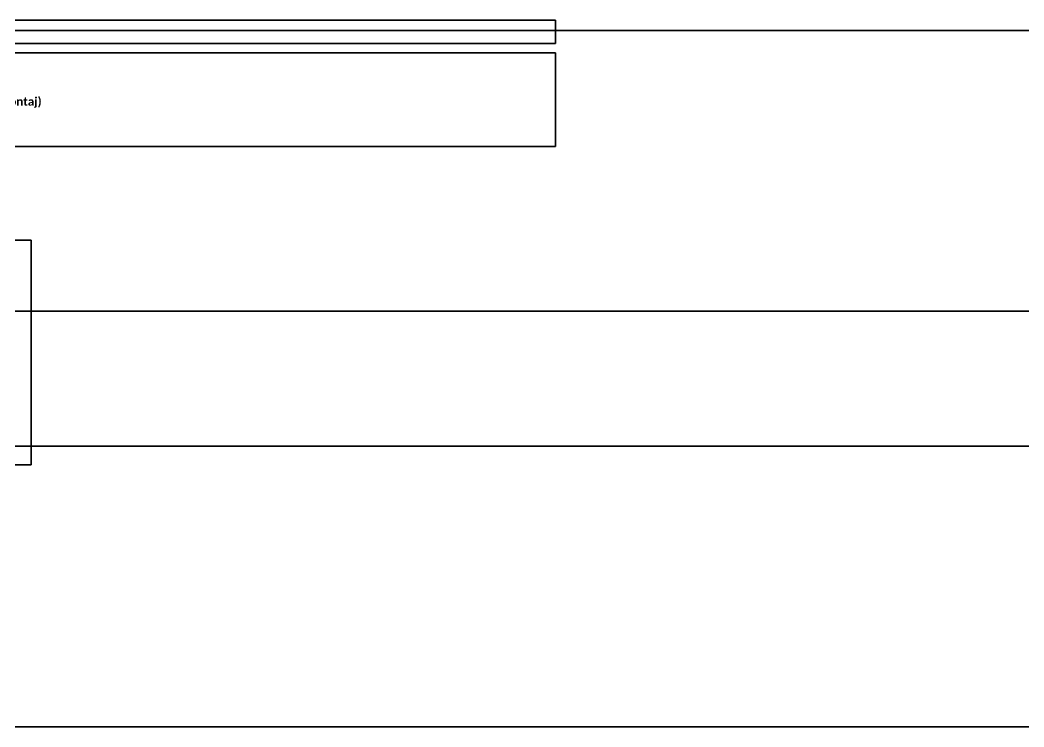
# Model space of a CAD drawing. Header units: millimetres. Extents: x -25000 to 25000, y -60388 to 35000.
# Drawn here: x 3641 to 9000, y -1300 to 2475 of the extents above; entities that cross this region are included whole.
import ezdxf
from ezdxf.enums import TextEntityAlignment as Align

# ---------------------------------------------------------------- set-up
doc = ezdxf.new("R2010")
doc.units = ezdxf.units.MM
for name, color, linetype in [('CELIK_KIRIS_KOLON', 9, 'CONTINUOUS'), ('EKP_VODAFONE_RRU', 1, 'CONTINUOUS'), ('MONTAJ_BORULARI', 2, 'CONTINUOUS'), ('ZEMIN_PLATFORM', 8, 'CONTINUOUS')]:
    doc.layers.add(name, color=color, linetype=linetype)
doc.styles.get("Standard").update_dxf_attribs({"font": 'calibrib.ttf'})

msp = doc.modelspace()

# ---------------------------------------------------------------- linework, layer by layer
at = {"layer": 'CELIK_KIRIS_KOLON'}
for p, q in [((6500, 2475, 2000), (-6500, 2475, 2000)), ((6500, 2475, 10000), (-6500, 2475, 10000)), ((6500, 2350, 2000), (6500, 2475, 2000)), ((6500, 2350, 10000), (6500, 2475, 10000)), ((6500, 2475, 2000), (6500, 2475, 10000)), ((-6500, 2350, 2000), (6500, 2350, 2000)), ((-6500, 2350, 10000), (6500, 2350, 10000)), ((6500, 2350, 2000), (6500, 2350, 10000))]:
    msp.add_line(p, q, dxfattribs=at)
for points in [[(-6500, 2350, 2000), (6500, 2350, 2000), (6500, 2475, 2000), (-6500, 2475, 2000)], [(-6500, 2350, 10000), (6500, 2350, 10000), (6500, 2475, 10000), (-6500, 2475, 10000)], [(-6500, 2475, 2000), (6500, 2475, 2000), (6500, 2475, 10000), (-6500, 2475, 10000)], [(6500, 2350, 2000), (6500, 2475, 2000), (6500, 2475, 10000), (6500, 2350, 10000)], [(-6500, 2350, 2000), (6500, 2350, 2000), (6500, 2350, 10000), (-6500, 2350, 10000)]]:
    msp.add_3dface(points, dxfattribs=at)
at = {"layer": 'MONTAJ_BORULARI'}
for p, q in [((25000, 2420, -1700), (-25000, 2420, -1700)), ((25000, 2420, -200), (-25000, 2420, -200)), ((-25000, 920, -1700), (25000, 920, -1700)), ((-25000, 920, -200), (25000, 920, -200)), ((25000, 200, -1700), (-25000, 200, -1700)), ((25000, 200, -200), (-25000, 200, -200)), ((-25000, -1300, -1700), (25000, -1300, -1700)), ((-25000, -1300, -200), (25000, -1300, -200))]:
    msp.add_line(p, q, dxfattribs=at)
for points in [[(-25000, 920, -1700), (25000, 920, -1700), (25000, 2420, -1700), (-25000, 2420, -1700)], [(-25000, 920, -200), (25000, 920, -200), (25000, 2420, -200), (-25000, 2420, -200)], [(-25000, 2420, -1700), (25000, 2420, -1700), (25000, 2420, -200), (-25000, 2420, -200)], [(-25000, 920, -1700), (25000, 920, -1700), (25000, 920, -200), (-25000, 920, -200)], [(-25000, -1300, -1700), (25000, -1300, -1700), (25000, 200, -1700), (-25000, 200, -1700)], [(-25000, -1300, -200), (25000, -1300, -200), (25000, 200, -200), (-25000, 200, -200)], [(-25000, 200, -1700), (25000, 200, -1700), (25000, 200, -200), (-25000, 200, -200)], [(-25000, -1300, -1700), (25000, -1300, -1700), (25000, -1300, -200), (-25000, -1300, -200)]]:
    msp.add_3dface(points, dxfattribs=at)
at = {"layer": 'ZEMIN_PLATFORM'}
for p, q in [((6500, 2300, 3500), (-6500, 2300, 3500)), ((6500, 2300, 3550), (-6500, 2300, 3550)), ((6500, 2300, 7000), (-6500, 2300, 7000)), ((6500, 2300, 7050), (-6500, 2300, 7050)), ((6500, 1800, 3500), (6500, 2300, 3500)), ((6500, 1800, 3550), (6500, 2300, 3550)), ((6500, 2300, 3500), (6500, 2300, 3550)), ((6500, 1800, 7000), (6500, 2300, 7000)), ((6500, 1800, 7050), (6500, 2300, 7050)), ((6500, 2300, 7000), (6500, 2300, 7050)), ((-6500, 1800, 3500), (6500, 1800, 3500)), ((-6500, 1800, 3550), (6500, 1800, 3550)), ((-6500, 1800, 7000), (6500, 1800, 7000)), ((-6500, 1800, 7050), (6500, 1800, 7050)), ((6500, 1800, 3500), (6500, 1800, 3550)), ((6500, 1800, 7000), (6500, 1800, 7050)), ((3700, 1300, -50), (-3700, 1300, -50)), ((3700, 1300), (-3700, 1300)), ((3700, 1300, 7450), (-3700, 1300, 7450)), ((3700, 1300, 7500), (-3700, 1300, 7500)), ((3700, 100, -50), (3700, 1300, -50)), ((3700, 100), (3700, 1300)), ((3700, 1300, -50), (3700, 1300)), ((3700, 100, 7450), (3700, 1300, 7450)), ((3700, 100, 7500), (3700, 1300, 7500)), ((3700, 1300, 7450), (3700, 1300, 7500)), ((-3700, 100, -50), (3700, 100, -50)), ((-3700, 100), (3700, 100)), ((-3700, 100, 7450), (3700, 100, 7450)), ((-3700, 100, 7500), (3700, 100, 7500)), ((3700, 100, -50), (3700, 100)), ((3700, 100, 7450), (3700, 100, 7500))]:
    msp.add_line(p, q, dxfattribs=at)
for points in [[(-6500, 1800, 3500), (6500, 1800, 3500), (6500, 2300, 3500), (-6500, 2300, 3500)], [(-6500, 1800, 3550), (6500, 1800, 3550), (6500, 2300, 3550), (-6500, 2300, 3550)], [(-6500, 2300, 3500), (6500, 2300, 3500), (6500, 2300, 3550), (-6500, 2300, 3550)], [(-6500, 1800, 7000), (6500, 1800, 7000), (6500, 2300, 7000), (-6500, 2300, 7000)], [(-6500, 1800, 7050), (6500, 1800, 7050), (6500, 2300, 7050), (-6500, 2300, 7050)], [(-6500, 2300, 7000), (6500, 2300, 7000), (6500, 2300, 7050), (-6500, 2300, 7050)], [(6500, 1800, 3500), (6500, 2300, 3500), (6500, 2300, 3550), (6500, 1800, 3550)], [(6500, 1800, 7000), (6500, 2300, 7000), (6500, 2300, 7050), (6500, 1800, 7050)], [(-6500, 1800, 3500), (6500, 1800, 3500), (6500, 1800, 3550), (-6500, 1800, 3550)], [(-6500, 1800, 7000), (6500, 1800, 7000), (6500, 1800, 7050), (-6500, 1800, 7050)], [(-3700, 100, -50), (3700, 100, -50), (3700, 1300, -50), (-3700, 1300, -50)], [(-3700, 100), (3700, 100), (3700, 1300), (-3700, 1300)], [(-3700, 1300, -50), (3700, 1300, -50), (3700, 1300), (-3700, 1300)], [(-3700, 100, 7450), (3700, 100, 7450), (3700, 1300, 7450), (-3700, 1300, 7450)], [(-3700, 100, 7500), (3700, 100, 7500), (3700, 1300, 7500), (-3700, 1300, 7500)], [(-3700, 1300, 7450), (3700, 1300, 7450), (3700, 1300, 7500), (-3700, 1300, 7500)], [(3700, 100, -50), (3700, 1300, -50), (3700, 1300), (3700, 100)], [(3700, 100, 7450), (3700, 1300, 7450), (3700, 1300, 7500), (3700, 100, 7500)], [(-3700, 100, -50), (3700, 100, -50), (3700, 100), (-3700, 100)], [(-3700, 100, 7450), (3700, 100, 7450), (3700, 100, 7500), (-3700, 100, 7500)]]:
    msp.add_3dface(points, dxfattribs=at)

# ---------------------------------------------------------------- texts
at = {"layer": 'EKP_VODAFONE_RRU'}
msp.add_text('Vodafone RRU5526t (Kisa Kenar Montaj)', height=45, dxfattribs=at).set_placement((3170, 2040.5), align=Align.MIDDLE_CENTER)

doc.saveas('drawing.dxf')
